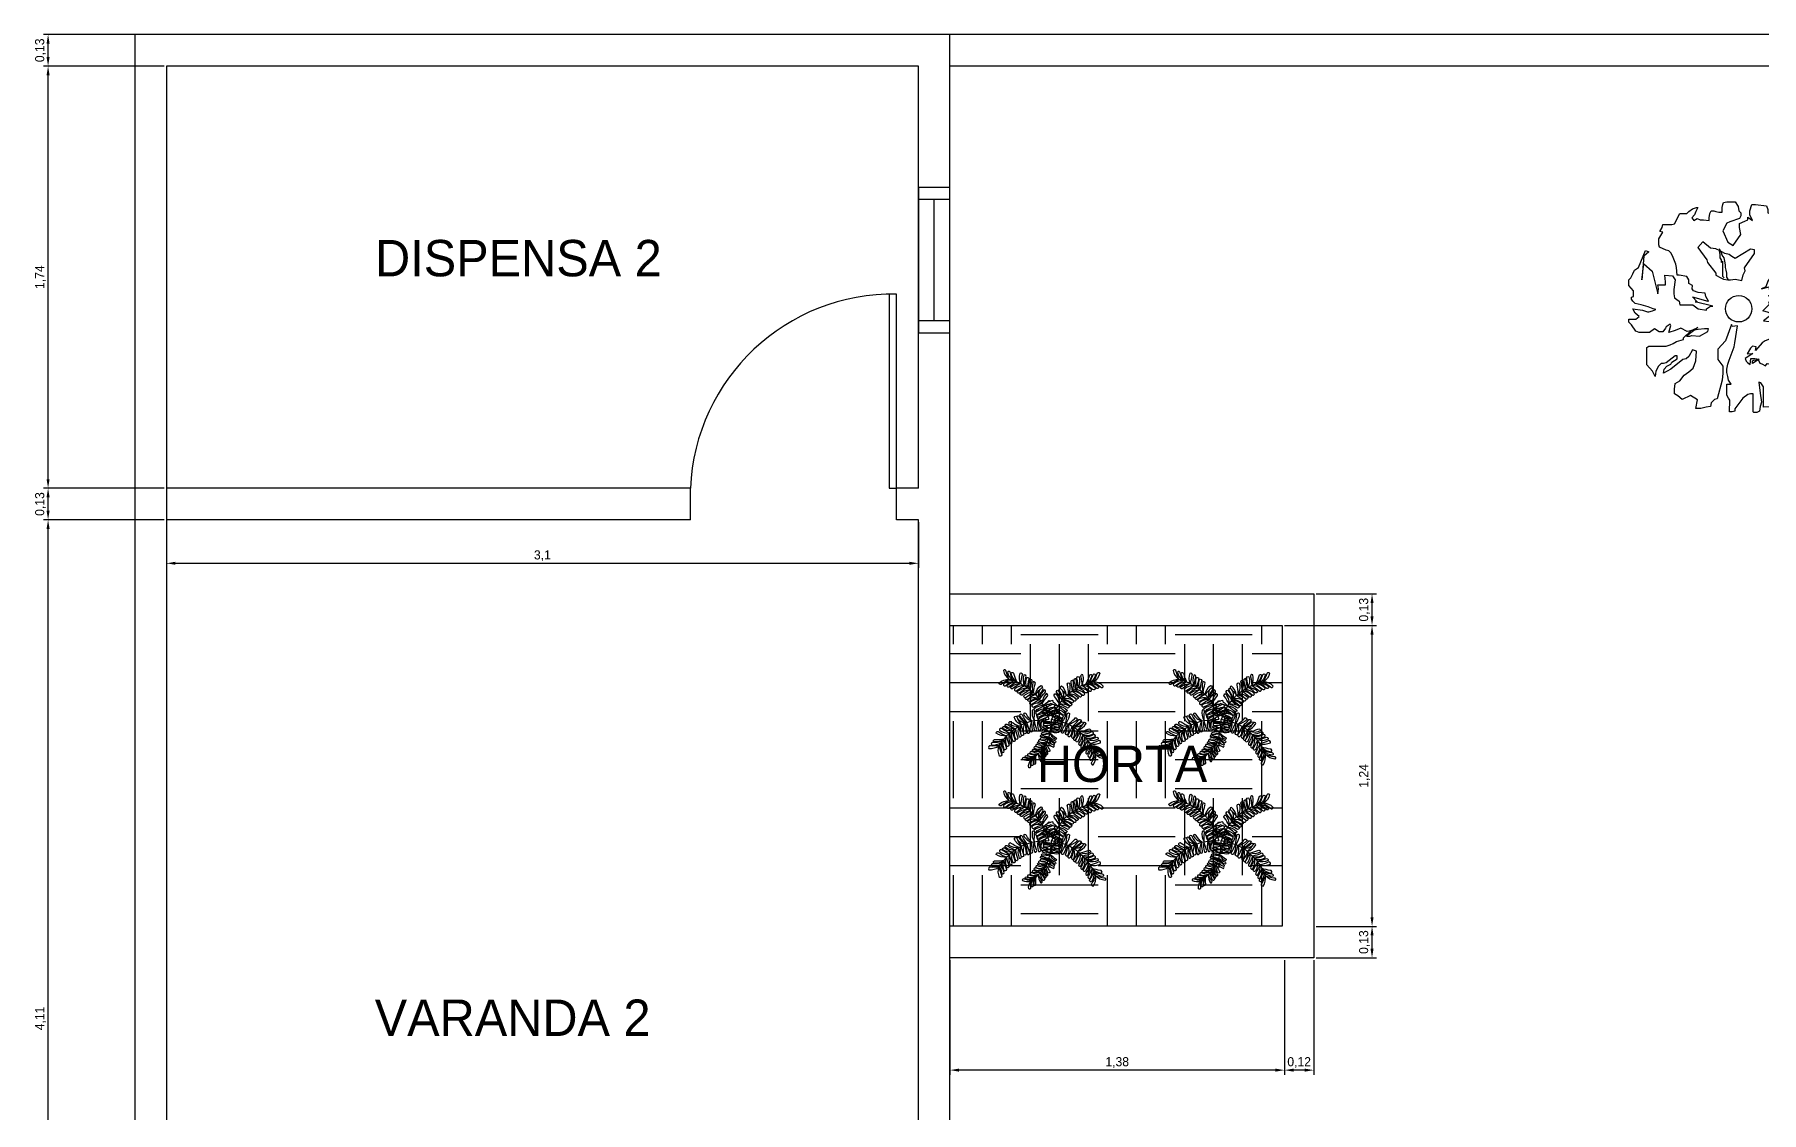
# Model space of a CAD drawing. Header units: millimetres. Extents: x 10 to 172, y 10 to 32.
# Drawn here: x 9.59 to 16.7, y 27.56 to 32 of the extents above; entities that cross this region are included whole.
import ezdxf

# ---------------------------------------------------------------- set-up
doc = ezdxf.new("R2010")
doc.units = ezdxf.units.MM
for name, color, linetype in [('Cotas', 30, 'Continuous'), ('Janelas e Portas', 6, 'Continuous'), ('Paredes', 7, 'Continuous'), ('Pisos', 2, 'Continuous'), ('Plantas', 109, 'Continuous'), ('Terreno', 1, 'Continuous'), ('Texto', 7, 'Continuous')]:
    doc.layers.add(name, color=color, linetype=linetype)
doc.styles.add('texto', font='')
doc.styles.get('texto').set_extended_font_data('Century Gothic')
doc.dimstyles.new('ISO-25', dxfattribs={"dimscale": 0.015, "dimtxt": 2.5, "dimasz": 2.5, "dimexe": 1.25, "dimexo": 0.625, "dimtad": 1, "dimtxsty": 'Standard', "dimcen": 2.5, "dimadec": 0, "dimazin": 0, "dimtfac": 1, "dimtmove": 0, "dimatfit": 3, "dimfxl": 1, "dimarcsym": 0})

# ---------------------------------------------------------------- blocks, each defined once
blk = doc.blocks.new('Veget_70')
at = {"color": 74}
for points in [[(0.3034, -0.2956), (0.2949, -0.2842), (0.2892, -0.2728), (0.2778, -0.27), (0.2778, -0.2757), (0.2835, -0.2956), (0.2892, -0.3013), (0.2835, -0.3098), (0.2692, -0.3155), (0.2524, -0.3093), (0.2495, -0.2922), (0.2438, -0.2808), (0.2381, -0.2723), (0.235, -0.25), (0.2037, -0.2073), (0.1951, -0.1931), (0.192, -0.1641), (0.1778, -0.1527), (0.1778, -0.1584), (0.1806, -0.1726), (0.1806, -0.1726), (0.1635, -0.1641), (0.1635, -0.1555), (0.1524, -0.1618), (0.1495, -0.1532), (0.1495, -0.1447), (0.1552, -0.139), (0.1695, -0.1276), (0.1638, -0.1077), (0.1581, -0.1077), (0.1495, -0.1077), (0.141, -0.1191), (0.1381, -0.1333), (0.1381, -0.139), (0.1296, -0.139), (0.1296, -0.1276), (0.1267, -0.1162), (0.1011, -0.1247), (0.0897, -0.1333), (0.0612, -0.1646), (0.064, -0.1504), (0.0498, -0.1475), (0.0412, -0.1561), (0.027, -0.1788), (0.0512, -0.1778), (0.0198, -0.1978), (0.0227, -0.2092), (0.0284, -0.2149), (0.0398, -0.2234), (0.0426, -0.1978), (0.054, -0.1978), (0.0597, -0.1978), (0.0768, -0.2006), (0.0498, -0.2187), (0.0498, -0.2073), (0.0555, -0.2045), (0.0726, -0.2016), (0.0801, -0.2172), (0.0886, -0.22), (0.1029, -0.2286), (0.1096, -0.2187), (0.1239, -0.2216), (0.1239, -0.2045), (0.1467, -0.2301), (0.1495, -0.2386), (0.1552, -0.2557), (0.1666, -0.2586), (0.2006, -0.2488), (0.2223, -0.2785), (0.2151, -0.307), (0.2151, -0.3184), (0.2179, -0.3383), (0.2208, -0.3468), (0.2065, -0.3468), (0.2008, -0.3383), (0.1923, -0.3098), (0.1837, -0.3098), (0.178, -0.3326), (0.1894, -0.3639), (0.1752, -0.3839), (0.1524, -0.3953), (0.141, -0.3953), (0.0954, -0.3981), (0.0954, -0.3639), (0.0954, -0.3497), (0.0954, -0.3383), (0.0954, -0.3155), (0.084, -0.2984), (0.0754, -0.2956), (0.0811, -0.3412), (0.0868, -0.3782), (0.0811, -0.3953), (0.0783, -0.4152), (0.0669, -0.4209), (0.0555, -0.4209), (0.0526, -0.418), (0.0526, -0.4066), (0.0526, -0.3924), (0.0526, -0.3782), (0.0526, -0.3525), (0.0526, -0.344), (0.0412, -0.344), (0.0298, -0.3468), (0.0099, -0.3611), (-0.0227, -0.406), (-0.0227, -0.4146), (-0.0341, -0.4174), (-0.0455, -0.4174), (-0.0443, -0.3696), (-0.05, -0.3611), (-0.0557, -0.3497), (-0.0557, -0.3355), (-0.0557, -0.3155), (-0.0557, -0.3041), (-0.0471, -0.3041), (-0.0386, -0.3041), (-0.05, -0.2871), (-0.0528, -0.2728), (-0.0557, -0.2557), (-0.0557, -0.2415), (-0.0528, -0.2216), (-0.0471, -0.2045), (-0.0257, -0.15), (-0.0228, -0.1329), (-0.0128, -0.063), (-0.0343, -0.0662), (-0.0371, -0.0577), (-0.0614, -0.1247), (-0.0931, -0.16), (-0.0931, -0.1828), (-0.0931, -0.2027), (-0.0728, -0.2301), (-0.0728, -0.2586), (-0.0756, -0.2871), (-0.0956, -0.3639), (-0.107, -0.3668), (-0.1212, -0.381), (-0.1241, -0.3953), (-0.1412, -0.3981), (-0.1639, -0.4038), (-0.1839, -0.4038), (-0.1771, -0.368), (-0.2056, -0.3509), (-0.2409, -0.3668), (-0.258, -0.3525), (-0.2722, -0.344), (-0.2722, -0.3241), (-0.2694, -0.3013), (-0.2494, -0.2899), (-0.2323, -0.2671), (-0.2124, -0.2529), (-0.1953, -0.2386), (-0.1839, -0.2073), (-0.181, -0.1675), (-0.1981, -0.1618), (-0.2124, -0.1902), (-0.2238, -0.1988), (-0.238, -0.2016), (-0.2865, -0.2415), (-0.3178, -0.2586), (-0.315, -0.2415), (-0.3036, -0.2301), (-0.2865, -0.2216), (-0.2836, -0.213), (-0.2608, -0.1988), (-0.2608, -0.1874), (-0.2694, -0.1874), (-0.3064, -0.2159), (-0.3178, -0.2187), (-0.3264, -0.2187), (-0.3378, -0.2301), (-0.3492, -0.25), (-0.352, -0.2728), (-0.3634, -0.25), (-0.3862, -0.2244), (-0.3862, -0.2045), (-0.3862, -0.1703), (-0.3862, -0.1532), (-0.3777, -0.1475), (-0.3378, -0.1475), (-0.3207, -0.1475), (-0.3064, -0.1475), (-0.2893, -0.1418), (-0.2779, -0.1361), (-0.2637, -0.1276), (-0.2352, -0.1191), (-0.2352, -0.1134), (-0.2238, -0.102), (-0.2124, -0.0934), (-0.2038, -0.082), (-0.181, -0.0735), (-0.1753, -0.0706), (-0.223, -0.1066), (-0.2088, -0.1066), (-0.2002, -0.1037), (-0.1689, -0.1066), (-0.1347, -0.0867), (-0.1318, -0.0753), (-0.1489, -0.0753), (-0.1746, -0.0781), (-0.2202, -0.0867), (-0.2466, -0.0735), (-0.2694, -0.082), (-0.295, -0.0906), (-0.2865, -0.0621), (-0.2893, -0.0564), (-0.3064, -0.0678), (-0.3093, -0.0735), (-0.3207, -0.0877), (-0.3349, -0.0877), (-0.3549, -0.0763), (-0.3748, -0.0906), (-0.3891, -0.0906), (-0.3948, -0.0906), (-0.4062, -0.0906), (-0.4176, -0.0906), (-0.4318, -0.0849), (-0.4489, -0.0593), (-0.4603, -0.0479), (-0.4603, -0.0393), (-0.4603, -0.0365), (-0.4318, -0.0365), (-0.4176, -0.0251), (-0.4347, -0.0108), (-0.4432, 0.0062), (-0.4033, 0.0005), (-0.3834, -0.0052), (-0.3777, -0.0052), (-0.3634, -0.0023), (-0.3492, 0.0034), (-0.3606, 0.0062), (-0.3805, 0.0148), (-0.409, 0.0233), (-0.4347, 0.029), (-0.4432, 0.0376), (-0.4489, 0.0461), (-0.4489, 0.0546), (-0.4404, 0.0575), (-0.4404, 0.0803), (-0.4603, 0.103), (-0.4603, 0.1258), (-0.4518, 0.1344), (-0.4432, 0.1515), (-0.4375, 0.1657), (-0.4204, 0.1771), (-0.3922, 0.2466), (-0.3779, 0.2409), (-0.3979, 0.2238), (-0.4062, 0.1258), (-0.3979, 0.1925), (-0.3637, 0.1612), (-0.3406, 0.0689), (-0.3378, 0.0888), (-0.3406, 0.1059), (-0.3292, 0.1059), (-0.3093, 0.1059), (-0.3093, 0.1173), (-0.3121, 0.1458), (-0.2808, 0.1429), (-0.2694, 0.1258), (-0.2751, 0.086), (-0.2751, 0.0689), (-0.2722, 0.0518), (-0.2523, 0.0376), (-0.2494, 0.0233), (-0.238, 0.0233), (-0.197, 0.0233), (-0.1742, 0.0062), (-0.14, 0.0005), (-0.1401, 0.0062), (-0.123, 0.0176), (-0.1144, 0.0176), (-0.1869, 0.0359), (-0.1784, 0.0359), (-0.1983, 0.0559), (-0.1344, 0.0376), (-0.1314, 0.0376), (-0.1428, 0.0575), (-0.1457, 0.0717), (-0.1742, 0.0746), (-0.1941, 0.0803), (-0.1998, 0.0888), (-0.1981, 0.103), (-0.2124, 0.1116), (-0.2124, 0.1258), (-0.2209, 0.1401), (-0.2523, 0.1458), (-0.2608, 0.1458), (-0.2637, 0.1771), (-0.2665, 0.1913), (-0.2808, 0.2255), (-0.2865, 0.2369), (-0.295, 0.2454), (-0.3064, 0.2483), (-0.3336, 0.2612), (-0.3364, 0.2698), (-0.3364, 0.284), (-0.3364, 0.2954), (-0.3207, 0.3223), (-0.3321, 0.3251), (-0.3235, 0.3422), (-0.3207, 0.3536), (-0.2836, 0.3536), (-0.2722, 0.3565), (-0.2494, 0.3992), (-0.2209, 0.3992), (-0.2124, 0.4077), (-0.1981, 0.4191), (-0.181, 0.4248), (-0.1753, 0.4248), (-0.1839, 0.4077), (-0.1896, 0.3935), (-0.201, 0.3821), (-0.1924, 0.3707), (-0.1782, 0.3793), (-0.1668, 0.3736), (-0.1525, 0.3736), (-0.1298, 0.3707), (-0.1298, 0.3821), (-0.1269, 0.3992), (-0.1212, 0.4106), (-0.1098, 0.4106), (-0.1013, 0.4077), (-0.0899, 0.4049), (-0.0756, 0.4049), (-0.0756, 0.4163), (-0.0756, 0.4248), (-0.0728, 0.4362), (-0.0699, 0.4447), (-0.0557, 0.4476), (-0.0443, 0.4476), (-0.0215, 0.4476), (-0.0101, 0.4277), (-0.0072, 0.4106), (0.0013, 0.402), (0.0013, 0.3906), (-0.0044, 0.3793), (-0.0443, 0.365), (-0.0557, 0.3593), (-0.0728, 0.328), (-0.0528, 0.2814), (-0.03, 0.2672), (0.0013, 0.3134), (-0.0044, 0.3419), (-0.0044, 0.3589), (0.0184, 0.3675), (0.0298, 0.3732), (0.0298, 0.3846), (0.0498, 0.3707), (0.0384, 0.3935), (0.0384, 0.4106), (0.0469, 0.4362), (0.0612, 0.4362), (0.1068, 0.4305), (0.1125, 0.4163), (0.1125, 0.4077), (0.1125, 0.402), (0.121, 0.3992), (0.1296, 0.4049), (0.1353, 0.4191), (0.1809, 0.4106), (0.1809, 0.3963), (0.1809, 0.365), (0.1809, 0.3536), (0.1723, 0.3479), (0.1524, 0.3166), (0.1552, 0.3109), (0.1723, 0.3109), (0.1837, 0.3365), (0.1951, 0.3508), (0.2037, 0.3622), (0.2151, 0.3707), (0.2464, 0.3707), (0.2578, 0.3565), (0.2721, 0.3451), (0.2806, 0.3308), (0.2749, 0.3109), (0.1723, 0.2739), (0.1638, 0.2682), (0.1609, 0.2597), (0.1638, 0.2454), (0.2065, 0.2369), (0.2065, 0.2226), (0.1866, 0.1742), (0.1666, 0.1742), (0.1353, 0.1657), (0.1239, 0.1401), (0.1182, 0.1287), (0.1125, 0.1201), (0.1039, 0.0974), (0.0868, 0.0888), (0.1183, 0.0967), (0.1183, 0.0882), (0.1501, 0.0657), (0.1415, 0.0628), (0.1684, 0.0207), (0.1472, 0.0486), (0.1155, 0.0597), (0.1269, 0.0654), (0.1383, 0.0683), (0.1153, 0.0319), (0.1267, 0.0319), (0.141, 0.0433), (0.1438, 0.0603), (0.1495, 0.0774), (0.1752, 0.0974), (0.1944, 0.097), (0.2087, 0.1169), (0.2201, 0.1311), (0.2179, 0.1543), (0.2265, 0.1657), (0.235, 0.1828), (0.2379, 0.1999), (0.2464, 0.2141), (0.2607, 0.2255), (0.2778, 0.2255), (0.2806, 0.2654), (0.2977, 0.2654), (0.3091, 0.2654), (0.3177, 0.2625), (0.3433, 0.2511), (0.349, 0.2483), (0.3519, 0.2397), (0.3547, 0.2255), (0.3462, 0.2226), (0.3319, 0.2226), (0.3234, 0.2226), (0.3205, 0.1856), (0.3034, 0.1856), (0.3006, 0.1771), (0.3006, 0.1572), (0.3006, 0.1515), (0.3091, 0.1458), (0.3148, 0.1458), (0.3205, 0.1458), (0.3291, 0.1543), (0.3462, 0.1657), (0.3519, 0.1742), (0.3576, 0.1913), (0.3633, 0.197), (0.3775, 0.197), (0.3918, 0.1856), (0.3946, 0.1714), (0.4032, 0.1572), (0.4117, 0.1315), (0.4117, 0.1173), (0.4117, 0.0974), (0.4117, 0.0831), (0.4089, 0.0717), (0.406, 0.066), (0.3861, 0.0717), (0.3861, 0.0803), (0.3618, 0.082), (0.3618, 0.0564), (0.3589, 0.045), (0.3889, 0.0489), (0.4003, 0.0489), (0.4146, 0.0433), (0.4174, 0.0319), (0.4174, 0.0148), (0.4174, 0.0005), (0.4146, -0.0108), (0.4117, -0.0279), (0.4089, -0.045), (0.3975, -0.0593), (0.3861, -0.0336), (0.3747, -0.0222), (0.3718, -0.0308), (0.369, -0.0507), (0.3661, -0.0564), (0.3661, -0.0735), (0.3718, -0.082), (0.3804, -0.0849), (0.3861, -0.0849), (0.3975, -0.0934), (0.3975, -0.1077), (0.3946, -0.1191), (0.3861, -0.1447), (0.3861, -0.1532), (0.3804, -0.176), (0.3376, -0.1817), (0.3376, -0.1589), (0.3081, -0.217), (0.3081, -0.2085), (0.3053, -0.1743), (0.3053, -0.1658), (0.2891, -0.1942), (0.2805, -0.1913), (0.2929, -0.1076), (0.2844, -0.1076), (0.273, -0.1019), (0.2701, -0.0934), (0.2521, -0.0052), (0.2493, 0.0034), (0.2379, 0.0148), (0.2236, 0.0005), (0.2151, -0.0023), (0.198, -0.0052), (0.1609, -0.0108), (0.1495, -0.0137), (0.141, -0.0165), (0.1324, -0.0165), (0.1153, -0.008), (0.0925, -0.0023), (0.1354, 0.0426), (0.1297, 0.0341), (0.1326, 0.017), (0.1183, 0.0199), (0.177, -0.0078), (0.1713, 0.0036), (0.157, 0.0122), (0.1399, 0.0122), (0.1399, 0.0122), (0.1399, -0.0049), (0.1428, -0.022), (0.1684, -0.0306), (0.1741, -0.0362), (0.1269, -0.0029), (0.1411, -0.0029), (0.1468, -0.0029), (0.0954, -0.0422), (0.1182, -0.045), (0.1353, -0.0536), (0.1495, -0.0593), (0.1638, -0.0621), (0.1723, -0.0678), (0.178, -0.0735), (0.2008, -0.0792), (0.2151, -0.0963), (0.2179, -0.1048), (0.2179, -0.1191), (0.2179, -0.1276), (0.2179, -0.1418), (0.2208, -0.1504), (0.2293, -0.1646), (0.2379, -0.1788), (0.2407, -0.1902), (0.2493, -0.2016), (0.2521, -0.2102), (0.255, -0.2159), (0.2607, -0.2244), (0.2721, -0.2329)], [(0.0579, 0.2351), (0.0579, 0.2494), (0.0408, 0.2522), (-0.0215, 0.2141), (-0.0357, 0.2226), (-0.0471, 0.2312), (-0.0642, 0.234), (-0.0842, 0.2454), (-0.1013, 0.254), (-0.1241, 0.2568), (-0.1558, 0.2822), (-0.1757, 0.2594), (-0.1383, 0.2084), (-0.1355, 0.197), (-0.1013, 0.1543), (-0.1013, 0.1458), (-0.0813, 0.1344), (-0.0699, 0.1287), (-0.0528, 0.1258), (-0.0414, 0.1258), (-0.0215, 0.1287), (0.0055, 0.1239), (0.0112, 0.1467), (0.0198, 0.1638), (0.0169, 0.1752)]]:
    blk.add_lwpolyline(points, close=True, dxfattribs=at)
at = {"color": 47}
for points in [[(-0.05, 0.1258), (-0.0557, 0.1372), (-0.0557, 0.1543), (-0.0585, 0.1657), (-0.0614, 0.1771), (-0.0614, 0.1885), (-0.0642, 0.2027), (-0.0671, 0.2169), (-0.0756, 0.2283), (-0.0785, 0.2369), (-0.087, 0.254)], [(-0.0671, 0.1344), (-0.0728, 0.1401), (-0.0728, 0.1486), (-0.0728, 0.1628), (-0.0728, 0.1714), (-0.0728, 0.1885), (-0.0728, 0.2027), (-0.0785, 0.197), (-0.0785, 0.2084), (-0.0842, 0.2169), (-0.0842, 0.2312), (-0.087, 0.2454)]]:
    blk.add_lwpolyline(points, dxfattribs=at)
blk.add_circle((-0.0075, 0.0071), 0.0546, dxfattribs=at)
blk = doc.blocks.new('Veg_T_41')
for points in [[(-0.151, 0.121, 0.061922), (-0.242, 0.193, -0.016022), (-0.27, 0.21, 0.043687), (-0.364, 0.245, 0.044205), (-0.424, 0.207, -0.765812), (-0.447, 0.216, -0.192696), (-0.364, 0.245, -0.044205), (-0.388, 0.311, 0.765812), (-0.412, 0.318, 0.192696), (-0.364, 0.245)], [(-0.331, 0.235, 0.188525), (-0.412, 0.205, 0.765812), (-0.389, 0.197, -0.04372), (-0.33, 0.234, -0.065041), (-0.354, 0.298, 0.765812), (-0.377, 0.305, 0.173473), (-0.337, 0.237)], [(-0.301, 0.223, 0.000472), (-0.301, 0.223, -0.192696), (-0.348, 0.296, -0.765812), (-0.325, 0.289, 0.043471), (-0.302, 0.224, -0.001799), (-0.301, 0.224, 0.044205), (-0.36, 0.186, -0.765812), (-0.383, 0.194, -0.18858), (-0.303, 0.224)], [(-0.27, 0.21, 0.000042), (-0.27, 0.21, -0.190949), (-0.273, 0.297, -0.765812), (-0.257, 0.279, 0.042658), (-0.27, 0.21, -0.000234), (-0.27, 0.21, 0.044205), (-0.33, 0.172, -0.765812), (-0.352, 0.181, -0.192289), (-0.27, 0.21)], [(0.112, 0.113, -0.061922), (0.207, 0.18, 0.016022), (0.235, 0.195, -0.043687), (0.332, 0.224, -0.044205), (0.389, 0.183, 0.765812), (0.412, 0.19, 0.192696), (0.332, 0.224, 0.044205), (0.36, 0.289, -0.765812), (0.383, 0.295, -0.192696), (0.332, 0.224)], [(0.298, 0.216, -0.188525), (0.376, 0.182, -0.765812), (0.353, 0.175, 0.04372), (0.297, 0.216, 0.065041), (0.325, 0.278, -0.765812), (0.348, 0.283, -0.173473), (0.304, 0.218)], [(-0.216, 0.173, 0.000042), (-0.216, 0.173, -0.190949), (-0.219, 0.26, -0.765812), (-0.202, 0.243, 0.042658), (-0.216, 0.173, -0.000234), (-0.216, 0.173, 0.044205), (-0.275, 0.135, -0.765812), (-0.298, 0.144, -0.192289), (-0.216, 0.173)], [(-0.192, 0.158, 0.000042), (-0.192, 0.158, -0.190949), (-0.195, 0.245, -0.765812), (-0.178, 0.228, 0.042658), (-0.192, 0.158, -0.000234), (-0.192, 0.158, 0.044205), (-0.251, 0.12, -0.765812), (-0.274, 0.129, -0.192289), (-0.192, 0.158)], [(-0.109, 0.163, 0.156323), (-0.124, 0.093, 0.044205), (-0.189, 0.066, -0.765812), (-0.21, 0.079, -0.192696), (-0.124, 0.093, -0.044205), (-0.089, 0.155, 0.589205), (-0.093, 0.176)], [(0.072, 0.158, -0.156323), (0.082, 0.087, -0.044205), (0.146, 0.056, 0.765812), (0.168, 0.068, 0.192696), (0.082, 0.087, 0.044205), (0.052, 0.15, -0.589205), (0.057, 0.172)], [(0.154, 0.148, -0.000042), (0.154, 0.148, 0.190949), (0.163, 0.235, 0.765812), (0.145, 0.218, -0.042658), (0.154, 0.148, 0.000234), (0.154, 0.148, -0.044205), (0.212, 0.107, 0.765812), (0.235, 0.114, 0.192289), (0.154, 0.148)], [(0.179, 0.161, -0.000042), (0.179, 0.161, 0.190949), (0.187, 0.248, 0.765812), (0.17, 0.231, -0.042658), (0.179, 0.161, 0.000234), (0.179, 0.161, -0.044205), (0.236, 0.12, 0.765812), (0.259, 0.127, 0.192289), (0.179, 0.161)], [(0.236, 0.195, -0.000042), (0.236, 0.195, 0.190949), (0.244, 0.282, 0.765812), (0.226, 0.265, -0.042658), (0.236, 0.195, 0.000234), (0.235, 0.195, -0.044205), (0.293, 0.153, 0.765812), (0.316, 0.161, 0.192289), (0.236, 0.195)], [(0.268, 0.206, -0.000472), (0.267, 0.206, 0.192696), (0.319, 0.276, 0.765812), (0.295, 0.271, -0.043471), (0.268, 0.207, 0.001799), (0.267, 0.207, -0.044205), (0.324, 0.165, 0.765812), (0.347, 0.173, 0.18858), (0.269, 0.207)], [(-0.08, 0.029, 0.188559), (-0.161, 0, 0.765812), (-0.138, -0.009, -0.043212), (-0.08, 0.028, -0.037683), (-0.022, 0.045, -0.037683)], [(-0.148, 0.121, 0.000017), (-0.149, 0.121, -0.000029), (-0.149, 0.121, -0.000029)], [(-0.064, -0.001, -0.040373), (-0.002, 0.016, 0.765812), (0.007, 0.039, 0.205335), (-0.065, 0, 0.190001), (-0.146, -0.029, 0.765812), (-0.123, -0.038, -0.047103), (-0.064, -0.001)], [(-0.05, -0.033, -0.173659), (0.014, 0.015, -0.765812), (0.009, -0.009, 0.048567), (-0.048, -0.037, 0.042968), (-0.112, -0.063, -0.765812), (-0.132, -0.05, -0.187469), (-0.048, -0.036)], [(-0.069, -0.013, 0.011642), (-0.072, 0.006, 0.702056), (-0.082, 0.006, 0.016311), (-0.083, -0.001)], [(0, 0.057, 0.298268), (-0.005, 0.07, 0.189039), (-0.08, 0.029)], [(-0.052, 0.014, 0.017858), (-0.059, 0.017, 0.765812), (-0.056, -0.007, -0.048567), (-0.001, -0.038, -0.042968), (0.061, -0.068, 0.765812), (0.083, -0.056, 0.187469), (0, -0.037)], [(-0.044, 0.017, -0.765812), (-0.051, 0.041, -0.07327), (-0.022, 0.032, -0.07327)], [(-0.043, 0.058, -0.298268), (-0.038, 0.071, -0.036236), (-0.021, 0.066)], [(-0.023, -0.004, 0.041855), (-0.039, 0.007)], [(-0.007, 0.006, 0.010542), (-0.023, 0.012)], [(0.035, 0.026, -0.188559), (0.114, -0.008, -0.765812), (0.091, -0.016, 0.043212), (0.035, 0.025, 0.037683), (-0.022, 0.045, 0.037683)], [(0, 0.057, -0.100461), (0.035, 0.026)], [(0.001, 0.016, -0.060488), (0.018, -0.002, -0.190001), (0.097, -0.036, -0.765812), (0.074, -0.044, 0.047103), (0.017, -0.003)], [(0.109, 0.113, -0.000017), (0.109, 0.113, 0.000029), (0.109, 0.113, 0.000029)], [(-0.266, -0.134, 0.061922), (-0.362, -0.2, -0.016022), (-0.385, -0.221, 0.043687), (-0.447, -0.301, 0.044205), (-0.428, -0.369, -0.765812), (-0.443, -0.388, -0.192696), (-0.447, -0.301, -0.044205), (-0.518, -0.304, 0.765812), (-0.531, -0.324, 0.192696), (-0.447, -0.301)], [(-0.335, -0.18, 0.000042), (-0.335, -0.18, -0.190949), (-0.419, -0.157, -0.765812), (-0.397, -0.147, 0.042658), (-0.335, -0.18, -0.000234), (-0.335, -0.18, 0.044205), (-0.316, -0.248, -0.765812), (-0.331, -0.267, -0.192289), (-0.335, -0.18)], [(-0.313, -0.162, 0.000042), (-0.313, -0.162, -0.190949), (-0.398, -0.139, -0.765812), (-0.376, -0.128, 0.042658), (-0.313, -0.162, -0.000234), (-0.313, -0.162, 0.044205), (-0.295, -0.23, -0.765812), (-0.31, -0.249, -0.192289), (-0.313, -0.162)], [(-0.293, -0.081, 0.156323), (-0.231, -0.116, 0.044205), (-0.225, -0.186, -0.765812), (-0.243, -0.202, -0.192696), (-0.231, -0.116, -0.044205), (-0.28, -0.065, 0.589205), (-0.302, -0.062)], [(-0.265, -0.131, 0.000017), (-0.265, -0.131, -0.000029), (-0.265, -0.131, -0.000029)], [(-0.157, -0.093, 0.188559), (-0.153, -0.179, 0.765812), (-0.138, -0.159, -0.043212), (-0.156, -0.093, -0.043212), (-0.154, -0.024, 0.765812), (-0.174, -0.009, 0.189039), (-0.157, -0.093)], [(-0.121, -0.013, 0.500487), (-0.141, -0.007, 0.048517), (-0.143, -0.027)], [(-0.142, -0.039, 0.125634), (-0.125, -0.087, 0.190001), (-0.121, -0.173, 0.765812), (-0.106, -0.154, -0.047103), (-0.124, -0.086)], [(-0.041, -0.056, 0.225817), (-0.126, -0.086, 0.702056), (-0.121, -0.095, 0.051415), (-0.041, -0.057, 0.053322), (0.039, -0.023, 0.702056), (0.037, -0.014, 0.218681), (-0.042, -0.054)], [(-0.124, -0.045, -0.004546), (-0.123, -0.038)], [(-0.124, -0.086, -0.013017), (-0.124, -0.066, -0.013017)], [(-0.116, -0.01, -0.005149), (-0.116, -0.008, -0.32427), (-0.101, -0.005, -0.32427)], [(-0.111, -0.04, -0.020564), (-0.114, -0.031)], [(-0.1, -0.067, -0.018822), (-0.104, -0.059)], [(-0.077, -0.157, -0.573062), (-0.097, -0.166, -0.187469), (-0.086, -0.082)], [(-0.094, -0.018, -0.022115), (-0.094, -0.019, 0.01262), (-0.093, -0.035, 0.01262)], [(-0.091, -0.053, 0.007086), (-0.089, -0.062, 0.007086)], [(-0.009, -0.057, -0.225817), (0.075, -0.092, -0.702056), (0.069, -0.1, -0.051415), (-0.009, -0.058, -0.053322), (-0.087, -0.019, -0.702056), (-0.084, -0.01, -0.218681), (-0.008, -0.055)], [(-0.089, -0.082, -0.000269), (-0.089, -0.082, -0.000269)], [(-0.013, -0.108, -0.225817), (-0.085, -0.105, -0.702056), (-0.083, -0.098, -0.051415), (-0.013, -0.107, -0.053322), (0.057, -0.113, -0.702056), (0.057, -0.121, -0.218681), (-0.013, -0.109)], [(-0.017, -0.155, 0.040373), (0.035, -0.153, -0.765812), (0.047, -0.168, -0.205335), (-0.017, -0.156, -0.190001), (-0.086, -0.153, -0.765812), (-0.071, -0.141, 0.047103), (-0.017, -0.155)], [(-0.085, -0.01, 0.004265), (-0.085, -0.012, 0.004265)], [(-0.085, -0.021, 0.031724), (-0.084, -0.034)], [(-0.085, -0.08, 0.001303), (-0.085, -0.082, 0.036553), (-0.08, -0.14, 0.036553)], [(-0.014, -0.127, 0.173659), (0.046, -0.148, 0.765812), (0.037, -0.131, -0.048567), (-0.013, -0.124, -0.042968), (-0.068, -0.119, 0.765812), (-0.081, -0.134, 0.187469), (-0.013, -0.124)], [(-0.081, -0.049, 0.02425), (-0.078, -0.058, 0.02425)], [(-0.072, -0.111, 0.018773), (-0.073, -0.118)], [(-0.072, -0.136, 0.012251), (-0.071, -0.141)], [(-0.071, -0.073, 0.020936), (-0.066, -0.081)], [(-0.065, -0.081, 0.043578), (-0.07, -0.098, 0.043578)], [(-0.064, -0.056, 0.014767), (-0.066, -0.032)], [(-0.059, -0.099, 0.010858), (-0.063, -0.081, 0.006757), (-0.064, -0.07, 0.006757)], [(-0.055, -0.121, 0.004225), (-0.057, -0.114, 0.004225)], [(-0.052, -0.147, 0.006232), (-0.053, -0.136, 0.006232)], [(0, -0.164, -0.030255), (-0.008, -0.175, -0.702056), (-0.016, -0.171, -0.022636), (-0.006, -0.133)], [(-0.005, -0.025, 0.019782), (-0.011, -0.017)], [(-0.004, -0.126, -0.006116), (0, -0.116)], [(0.003, -0.107, -0.012795), (0.012, -0.086, -0.024583), (0.021, -0.047)], [(0.01, -0.141, -0.035302), (0.005, -0.155, -0.035302)], [(0.013, -0.087, -0.049601), (0.015, -0.107, -0.049601)], [(0.037, -0.055, -0.093632), (0.014, -0.087)], [(0.015, -0.121, -0.018518), (0.014, -0.129, -0.018518)], [(0.025, -0.123, -0.004521), (0.023, -0.13, -0.004521)], [(0.024, -0.036, -0.015511), (0.033, -0.012, -0.015511)], [(0.046, -0.059, -0.026367), (0.033, -0.091, -0.01093), (0.029, -0.108, -0.01093)], [(0.038, -0.11, 0.039296), (0.034, -0.092)], [(0.036, -0.004, -0.000745), (0.036, -0.003, -0.702056), (0.046, -0.005, -0.004563), (0.046, -0.007)], [(0.086, -0.026, -0.365997), (0.102, -0.028, -0.205335), (0.071, -0.104, -0.190001), (0.051, -0.187, -0.634842), (0.038, -0.169, -0.634842)], [(0.037, -0.093, 0.072908), (0.06, -0.067, 0.072908)], [(0.039, -0.131, 0.015413), (0.039, -0.123)], [(0.046, -0.021, -0.042438), (0.043, -0.039)], [(0.046, -0.155, 0.038726), (0.07, -0.103)], [(0.054, -0.028, 0.073648), (0.054, -0.031, -0.007889), (0.051, -0.041)], [(0.102, -0.116, -0.188559), (0.082, -0.199, -0.765812), (0.071, -0.178, 0.043212), (0.101, -0.116, 0.043212), (0.112, -0.047, -0.765812), (0.133, -0.036, -0.189039), (0.102, -0.116)], [(0.07, -0.049, 0.015214), (0.072, -0.042, 0.015214)], [(0.07, -0.103, 0.021012), (0.077, -0.07, 0.021012)], [(0.079, -0.054, 0.003575), (0.079, -0.048, 0.003575)], [(0.238, -0.129, -0.156323), (0.17, -0.152, -0.044205), (0.151, -0.22, 0.765812), (0.166, -0.239, 0.192696), (0.17, -0.152, 0.044205), (0.227, -0.111, -0.589205), (0.249, -0.112)], [(-0.427, -0.272, 0.188525), (-0.423, -0.358, 0.765812), (-0.408, -0.339, -0.04372), (-0.427, -0.271, -0.065041), (-0.495, -0.276, 0.765812), (-0.508, -0.296, 0.173473), (-0.431, -0.277)], [(-0.408, -0.247, 0.000472), (-0.407, -0.247, -0.192696), (-0.491, -0.27, -0.765812), (-0.478, -0.25, 0.043471), (-0.408, -0.247, -0.001799), (-0.408, -0.246, 0.044205), (-0.389, -0.315, -0.765812), (-0.404, -0.334, -0.18858), (-0.409, -0.248)], [(-0.386, -0.221, 0.000042), (-0.386, -0.221, -0.190949), (-0.47, -0.198, -0.765812), (-0.448, -0.188, 0.042658), (-0.386, -0.221, -0.000234), (-0.386, -0.221, 0.044205), (-0.367, -0.289, -0.765812), (-0.382, -0.308, -0.192289), (-0.386, -0.221)], [(-0.053, -0.269, -0.061922), (-0.105, -0.346, 0.016022), (-0.122, -0.366, -0.043687), (-0.185, -0.416, -0.044205), (-0.24, -0.401, 0.765812), (-0.255, -0.414, 0.192696), (-0.185, -0.416, 0.044205), (-0.187, -0.472, -0.765812), (-0.203, -0.483, -0.192696), (-0.185, -0.416)], [(-0.011, -0.291, -0.156323), (-0.039, -0.241, -0.044205), (-0.095, -0.237, 0.765812), (-0.108, -0.251, 0.192696), (-0.039, -0.241, 0.044205), (0.002, -0.279, -0.589205), (0.004, -0.297)], [(-0.022, -0.182, -0.188559), (-0.09, -0.179, -0.765812), (-0.075, -0.167, 0.043212), (-0.022, -0.181, 0.043212), (0.034, -0.179, -0.765812), (0.046, -0.194, -0.189039), (-0.022, -0.182)], [(-0.066, -0.16, 0.030262), (-0.061, -0.171, 0.702056), (-0.051, -0.169, 0.004291), (-0.051, -0.161)], [(-0.051, -0.268, -0.000017), (-0.051, -0.268, 0.000029), (-0.051, -0.268, 0.000029)], [(0.019, -0.144, -0.006904), (0.015, -0.155, -0.006904)], [(0.037, -0.152, 0.009389), (0.038, -0.148)], [(0.04, -0.166, 0.000558), (0.041, -0.165)], [(0.201, -0.173, -0.000017), (0.201, -0.173, 0.000029), (0.201, -0.173, 0.000029)], [(0.201, -0.176, -0.061922), (0.283, -0.258, 0.016022), (0.303, -0.284, -0.043687), (0.348, -0.374, -0.044205), (0.317, -0.437, 0.765812), (0.329, -0.459, 0.192696), (0.348, -0.374, 0.044205), (0.417, -0.39, -0.765812), (0.427, -0.412, -0.192696), (0.348, -0.374)], [(0.243, -0.212, -0.000042), (0.243, -0.212, 0.190949), (0.33, -0.205, 0.765812), (0.31, -0.191, -0.042658), (0.243, -0.212, 0.000234), (0.243, -0.212, -0.044205), (0.212, -0.276, 0.765812), (0.223, -0.297, 0.192289), (0.243, -0.212)], [(0.26, -0.234, -0.000042), (0.26, -0.234, 0.190949), (0.347, -0.227, 0.765812), (0.328, -0.213, -0.042658), (0.26, -0.234, 0.000234), (0.26, -0.234, -0.044205), (0.229, -0.298, 0.765812), (0.241, -0.319, 0.192289), (0.26, -0.234)], [(0.303, -0.284, -0.000042), (0.303, -0.284, 0.190949), (0.39, -0.277, 0.765812), (0.37, -0.263, -0.042658), (0.303, -0.284, 0.000234), (0.303, -0.284, -0.044205), (0.272, -0.347, 0.765812), (0.283, -0.369, 0.192289), (0.303, -0.284)], [(-0.162, -0.4, -0.188525), (-0.231, -0.397, -0.765812), (-0.216, -0.385, 0.04372), (-0.162, -0.399, 0.065041), (-0.165, -0.453, -0.765812), (-0.181, -0.464, -0.173473), (-0.167, -0.403)], [(-0.143, -0.384, -0.000472), (-0.143, -0.383, 0.192696), (-0.16, -0.451, 0.765812), (-0.144, -0.44, -0.043471), (-0.143, -0.384, 0.001799), (-0.142, -0.384, -0.044205), (-0.197, -0.37, 0.765812), (-0.212, -0.382, 0.18858), (-0.143, -0.384)], [(-0.122, -0.366, -0.000042), (-0.122, -0.366, 0.190949), (-0.103, -0.433, 0.765812), (-0.095, -0.415, -0.042658), (-0.122, -0.366, 0.000234), (-0.122, -0.366, -0.044205), (-0.177, -0.351, 0.765812), (-0.192, -0.364, 0.192289), (-0.122, -0.366)], [(-0.09, -0.325, -0.000042), (-0.09, -0.325, 0.190949), (-0.071, -0.392, 0.765812), (-0.062, -0.374, -0.042658), (-0.09, -0.325, 0.000234), (-0.09, -0.325, -0.044205), (-0.144, -0.31, 0.765812), (-0.159, -0.323, 0.192289), (-0.09, -0.325)], [(-0.075, -0.307, -0.000042), (-0.075, -0.307, 0.190949), (-0.056, -0.375, 0.765812), (-0.048, -0.357, -0.042658), (-0.075, -0.307, 0.000234), (-0.075, -0.307, -0.044205), (-0.13, -0.293, 0.765812), (-0.145, -0.305, 0.192289), (-0.075, -0.307)], [(0.32, -0.314, -0.000472), (0.319, -0.313, 0.192696), (0.397, -0.352, 0.765812), (0.388, -0.33, -0.043471), (0.32, -0.314, 0.001799), (0.32, -0.313, -0.044205), (0.289, -0.376, 0.765812), (0.3, -0.398, 0.18858), (0.32, -0.315)], [(0.334, -0.342, -0.188525), (0.315, -0.425, -0.765812), (0.303, -0.404, 0.04372), (0.334, -0.341, 0.065041), (0.4, -0.358, -0.765812), (0.409, -0.38, -0.173473), (0.337, -0.348)]]:
    blk.add_lwpolyline(points, format="xyb")
for points in [[(-0.239, 0.193, 0.192696), (-0.321, 0.164, 0.765812), (-0.299, 0.155, -0.044205), (-0.239, 0.193, -0.044205), (-0.226, 0.262, 0.765812), (-0.242, 0.28, 0.192696)], [(-0.164, 0.137, 0.192696), (-0.246, 0.108, 0.765812), (-0.223, 0.099, -0.044205), (-0.164, 0.137, -0.044205), (-0.15, 0.206, 0.765812), (-0.167, 0.224, 0.192696)], [(-0.231, 0.092, -0.192142), (-0.148, 0.121, -0.192322), (-0.103, 0.195, -0.765812), (-0.099, 0.171, 0.044073), (-0.148, 0.121, -0.00031), (-0.148, 0.121, 0.044205), (-0.208, 0.083, -0.765812)], [(-0.114, 0.08, 0.192696), (-0.196, 0.051, 0.765812), (-0.174, 0.042, -0.044205), (-0.114, 0.08, -0.044205), (-0.069, 0.135, 0.765812), (-0.075, 0.158, 0.192696)], [(0.072, 0.075, -0.192696), (0.153, 0.041, -0.765812), (0.129, 0.033, 0.044205), (0.072, 0.075, 0.044205), (0.031, 0.132, -0.765812), (0.038, 0.155, -0.192696)], [(0.189, 0.08, 0.192142), (0.109, 0.114, 0.192322), (0.068, 0.19, 0.765812), (0.063, 0.167, -0.044073), (0.109, 0.114, 0.00031), (0.109, 0.114, -0.044205), (0.166, 0.072, 0.765812)], [(0.125, 0.128, -0.192696), (0.206, 0.095, -0.765812), (0.182, 0.087, 0.044205), (0.125, 0.128, 0.044205), (0.116, 0.199, -0.765812), (0.133, 0.215, -0.192696)], [(0.204, 0.18, -0.192696), (0.284, 0.146, -0.765812), (0.261, 0.138, 0.044205), (0.204, 0.18, 0.044205), (0.195, 0.25, -0.765812), (0.212, 0.267, -0.192696)], [(-0.156, 0.02, -0.044205), (-0.091, 0.047, -0.044205), (-0.051, 0.105, 0.765812), (-0.06, 0.128, 0.192696), (-0.091, 0.047, 0.192696), (-0.177, 0.033, 0.765812)], [(0.111, 0.012, 0.044205), (0.047, 0.043, 0.044205), (0.011, 0.104, -0.765812), (0.021, 0.126, -0.192696), (0.047, 0.043, -0.192696), (0.132, 0.024, -0.765812)], [(-0.285, -0.141, 0.192696), (-0.281, -0.228, 0.765812), (-0.266, -0.209, -0.044205), (-0.285, -0.141, -0.044205), (-0.347, -0.108, 0.765812), (-0.369, -0.118, 0.192696)], [(-0.262, -0.218, -0.192142), (-0.265, -0.131, -0.192322), (-0.323, -0.066, -0.765812), (-0.299, -0.069, 0.044073), (-0.265, -0.131, -0.00031), (-0.265, -0.131, 0.044205), (-0.247, -0.199, -0.765812)], [(-0.216, -0.11, 0.192696), (-0.212, -0.198, 0.765812), (-0.197, -0.178, -0.044205), (-0.216, -0.11, -0.044205), (-0.255, -0.051, 0.765812), (-0.279, -0.05, 0.192696)], [(-0.171, -0.168, -0.044205), (-0.177, -0.098, -0.044205), (-0.222, -0.043, 0.765812), (-0.246, -0.044, 0.192696), (-0.177, -0.098, 0.192696), (-0.19, -0.185, 0.765812)], [(0.102, -0.193, 0.044205), (0.121, -0.125, 0.044205), (0.174, -0.079, -0.765812), (0.198, -0.084, -0.192696), (0.121, -0.125, -0.192696), (0.117, -0.212, -0.765812)], [(0.156, -0.144, -0.192696), (0.137, -0.229, -0.765812), (0.125, -0.207, 0.044205), (0.156, -0.144, 0.044205), (0.206, -0.093, -0.765812), (0.23, -0.096, -0.192696)], [(0.181, -0.258, 0.192142), (0.201, -0.173, 0.192322), (0.27, -0.12, 0.765812), (0.245, -0.118, -0.044073), (0.201, -0.173, 0.00031), (0.201, -0.173, -0.044205), (0.17, -0.237, 0.765812)], [(-0.361, -0.197, 0.192696), (-0.357, -0.284, 0.765812), (-0.342, -0.265, -0.044205), (-0.361, -0.197, -0.044205), (-0.423, -0.163, 0.765812), (-0.445, -0.174, 0.192696)], [(-0.059, -0.284, -0.192696), (-0.129, -0.282, -0.765812), (-0.114, -0.27, 0.044205), (-0.059, -0.284, 0.044205), (-0.032, -0.334, -0.765812), (-0.04, -0.352, -0.192696)], [(-0.121, -0.266, 0.192142), (-0.051, -0.269, 0.192322), (0.002, -0.314, 0.765812), (-0.001, -0.295, -0.044073), (-0.051, -0.269, 0.00031), (-0.051, -0.268, -0.044205), (-0.106, -0.254, 0.765812)], [(-0.035, -0.229, -0.192696), (-0.105, -0.227, -0.765812), (-0.09, -0.215, 0.044205), (-0.035, -0.229, 0.044205), (0.013, -0.26, -0.765812), (0.014, -0.279, -0.192696)], [(-0.082, -0.194, 0.044205), (-0.026, -0.198, 0.044205), (0.019, -0.233, -0.765812), (0.018, -0.252, -0.192696), (-0.026, -0.198, -0.192696), (-0.095, -0.209, -0.765812)], [(0.219, -0.187, -0.192696), (0.199, -0.272, -0.765812), (0.188, -0.25, 0.044205), (0.219, -0.187, 0.044205), (0.286, -0.166, -0.765812), (0.306, -0.18, -0.192696)], [(0.283, -0.255, -0.192696), (0.263, -0.34, -0.765812), (0.252, -0.319, 0.044205), (0.283, -0.255, 0.044205), (0.35, -0.234, -0.765812), (0.37, -0.249, -0.192696)], [(-0.103, -0.345, -0.192696), (-0.172, -0.343, -0.765812), (-0.157, -0.331, 0.044205), (-0.103, -0.345, 0.044205), (-0.076, -0.395, -0.765812), (-0.084, -0.413, -0.192696)]]:
    blk.add_lwpolyline(points, format="xyb", close=True)
for points in [[(-0.148, 0.121), (-0.124, 0.093), (-0.091, 0.047), (-0.068, 0), (-0.036, -0.084)], [(0.109, 0.114), (0.082, 0.087), (0.047, 0.043), (0.021, -0.002), (-0.016, -0.085)], [(-0.265, -0.131), (-0.231, -0.116), (-0.177, -0.098), (-0.126, -0.09), (-0.036, -0.084)], [(-0.051, -0.268), (-0.039, -0.241), (-0.026, -0.198), (-0.02, -0.157), (-0.016, -0.085)], [(0.201, -0.173), (0.17, -0.152), (0.121, -0.125), (0.072, -0.107), (-0.016, -0.085)]]:
    blk.add_lwpolyline(points)
for centre, radius, start, end in [((-0.02, -0.108), 0.193, 110.8703, 125.3024), ((-0.02, -0.108), 0.193, 49.0935, 63.9419), ((-0.02, -0.097), 0.0913, 175.0184, 208.512), ((-0.02, -0.097), 0.0913, 155.0702, 163.6534), ((-0.02, -0.097), 0.0913, 128.6701, 136.7262), ((-0.02, -0.097), 0.0913, 91.1914, 117.3929), ((-0.02, -0.097), 0.0913, 37.0705, 72.6455), ((-0.02, -0.097), 0.0913, 318.1952, 16.0426), ((-0.02, -0.108), 0.193, 334.2258, 350.5736), ((-0.02, -0.097), 0.0913, 227.985, 228.3873), ((-0.02, -0.097), 0.0913, 257.8017, 275.9573), ((-0.02, -0.097), 0.0913, 293.5751, 307.2099), ((-0.02, -0.108), 0.193, 250.2048, 258.2156), ((-0.02, -0.108), 0.193, 260.3726, 269.1749)]:
    blk.add_arc(centre, radius, start, end)
blk = doc.blocks.new('*D45')
at = {"layer": 'Cotas', "color": 0, "lineweight": -2, "transparency": 16777216}
for p, q in [((10.13, 29.9901), (10.13, 29.802)), ((13.23, 29.9901), (13.23, 29.802)), ((10.1675, 29.8207), (13.1925, 29.8207))]:
    blk.add_line(p, q, dxfattribs=at)
at = {"layer": 'Cotas', "color": 0, "transparency": 16777216}
for points in [[(10.1675, 29.827), (10.1675, 29.8145), (10.13, 29.8207)], [(13.1925, 29.827), (13.1925, 29.8145), (13.23, 29.8207)]]:
    blk.add_solid(points, dxfattribs=at)
at = {"layer": 'Cotas', "color": 0, "transparency": 16777216, "insert": (11.68, 29.852), "char_height": 0.0375, "attachment_point": 5}
blk.add_mtext('3,1', dxfattribs=at)
blk = doc.blocks.new('*D46')
at = {"layer": 'Cotas', "color": 0, "lineweight": -2, "transparency": 16777216}
for p, q in [((14.8694, 28.3245), (15.1186, 28.3245)), ((15.0998, 28.232), (15.0998, 28.287)), ((14.8694, 28.1945), (15.1186, 28.1945))]:
    blk.add_line(p, q, dxfattribs=at)
at = {"layer": 'Cotas', "color": 0, "transparency": 16777216}
for points in [[(15.0936, 28.287), (15.1061, 28.287), (15.0998, 28.3245)], [(15.0936, 28.232), (15.1061, 28.232), (15.0998, 28.1945)]]:
    blk.add_solid(points, dxfattribs=at)
at = {"layer": 'Cotas', "color": 0, "transparency": 16777216, "insert": (15.0686, 28.2595), "char_height": 0.0375, "attachment_point": 5, "rotation": 90}
blk.add_mtext('0,13', dxfattribs=at)
blk = doc.blocks.new('*D47')
at = {"layer": 'Cotas', "color": 0, "lineweight": -2, "transparency": 16777216}
for p, q in [((14.7394, 29.5645), (15.1186, 29.5645)), ((15.0998, 28.362), (15.0998, 29.527)), ((14.8694, 28.3245), (15.1186, 28.3245))]:
    blk.add_line(p, q, dxfattribs=at)
at = {"layer": 'Cotas', "color": 0, "transparency": 16777216}
for points in [[(15.0936, 29.527), (15.1061, 29.527), (15.0998, 29.5645)], [(15.0936, 28.362), (15.1061, 28.362), (15.0998, 28.3245)]]:
    blk.add_solid(points, dxfattribs=at)
at = {"layer": 'Cotas', "color": 0, "transparency": 16777216, "insert": (15.0686, 28.9445), "char_height": 0.0375, "attachment_point": 5, "rotation": 90}
blk.add_mtext('1,24', dxfattribs=at)
blk = doc.blocks.new('*D48')
at = {"layer": 'Cotas', "color": 0, "lineweight": -2, "transparency": 16777216}
for p, q in [((14.8694, 29.6945), (15.1186, 29.6945)), ((15.0998, 29.602), (15.0998, 29.657)), ((14.7394, 29.5645), (15.1186, 29.5645))]:
    blk.add_line(p, q, dxfattribs=at)
at = {"layer": 'Cotas', "color": 0, "transparency": 16777216}
for points in [[(15.0936, 29.657), (15.1061, 29.657), (15.0998, 29.6945)], [(15.0936, 29.602), (15.1061, 29.602), (15.0998, 29.5645)]]:
    blk.add_solid(points, dxfattribs=at)
at = {"layer": 'Cotas', "color": 0, "transparency": 16777216, "insert": (15.0686, 29.6295), "char_height": 0.0375, "attachment_point": 5, "rotation": 90}
blk.add_mtext('0,13', dxfattribs=at)
blk = doc.blocks.new('*D49')
at = {"layer": 'Cotas', "color": 0, "lineweight": -2, "transparency": 16777216}
for p, q in [((14.7389, 28.1851), (14.7389, 27.7131)), ((14.86, 28.1851), (14.86, 27.7131)), ((14.8225, 27.7319), (14.7764, 27.7319))]:
    blk.add_line(p, q, dxfattribs=at)
at = {"layer": 'Cotas', "color": 0, "transparency": 16777216}
for points in [[(14.7764, 27.7381), (14.7764, 27.7256), (14.7389, 27.7319)], [(14.8225, 27.7381), (14.8225, 27.7256), (14.86, 27.7319)]]:
    blk.add_solid(points, dxfattribs=at)
at = {"layer": 'Cotas', "color": 0, "transparency": 16777216, "insert": (14.7994, 27.7631), "char_height": 0.0375, "attachment_point": 5}
blk.add_mtext('0,12', dxfattribs=at)
blk = doc.blocks.new('*D50')
at = {"layer": 'Cotas', "color": 0, "lineweight": -2, "transparency": 16777216}
for p, q in [((13.36, 28.1851), (13.36, 27.7131)), ((14.7389, 28.1851), (14.7389, 27.7131)), ((14.7014, 27.7319), (13.3975, 27.7319))]:
    blk.add_line(p, q, dxfattribs=at)
at = {"layer": 'Cotas', "color": 0, "transparency": 16777216}
for points in [[(13.3975, 27.7381), (13.3975, 27.7256), (13.36, 27.7319)], [(14.7014, 27.7381), (14.7014, 27.7256), (14.7389, 27.7319)]]:
    blk.add_solid(points, dxfattribs=at)
at = {"layer": 'Cotas', "color": 0, "transparency": 16777216, "insert": (14.0494, 27.7631), "char_height": 0.0375, "attachment_point": 5}
blk.add_mtext('1,38', dxfattribs=at)
blk = doc.blocks.new('*D87')
at = {"layer": 'Cotas', "color": 0, "lineweight": -2, "transparency": 16777216}
for p, q in [((10.1206, 30), (9.6238, 30)), ((9.6425, 25.9275), (9.6425, 29.9625)), ((10.1206, 25.89), (9.6238, 25.89))]:
    blk.add_line(p, q, dxfattribs=at)
at = {"layer": 'Cotas', "color": 0, "transparency": 16777216}
for points in [[(9.6363, 29.9625), (9.6488, 29.9625), (9.6425, 30)], [(9.6363, 25.9275), (9.6488, 25.9275), (9.6425, 25.89)]]:
    blk.add_solid(points, dxfattribs=at)
at = {"layer": 'Cotas', "color": 0, "transparency": 16777216, "insert": (9.6113, 27.945), "char_height": 0.0375, "attachment_point": 5, "rotation": 90}
blk.add_mtext('4,11', dxfattribs=at)
blk = doc.blocks.new('*D88')
at = {"layer": 'Cotas', "color": 0, "lineweight": -2, "transparency": 16777216}
for p, q in [((10.1206, 30.13), (9.6238, 30.13)), ((9.6425, 30.0375), (9.6425, 30.0925)), ((10.1206, 30), (9.6238, 30))]:
    blk.add_line(p, q, dxfattribs=at)
at = {"layer": 'Cotas', "color": 0, "transparency": 16777216}
for points in [[(9.6363, 30.0925), (9.6488, 30.0925), (9.6425, 30.13)], [(9.6363, 30.0375), (9.6488, 30.0375), (9.6425, 30)]]:
    blk.add_solid(points, dxfattribs=at)
at = {"layer": 'Cotas', "color": 0, "transparency": 16777216, "insert": (9.6113, 30.065), "char_height": 0.0375, "attachment_point": 5, "rotation": 90}
blk.add_mtext('0,13', dxfattribs=at)
blk = doc.blocks.new('*D89')
at = {"layer": 'Cotas', "color": 0, "lineweight": -2, "transparency": 16777216}
for p, q in [((10.1206, 31.87), (9.6238, 31.87)), ((9.6425, 30.1675), (9.6425, 31.8325)), ((10.1206, 30.13), (9.6238, 30.13))]:
    blk.add_line(p, q, dxfattribs=at)
at = {"layer": 'Cotas', "color": 0, "transparency": 16777216}
for points in [[(9.6363, 31.8325), (9.6488, 31.8325), (9.6425, 31.87)], [(9.6363, 30.1675), (9.6488, 30.1675), (9.6425, 30.13)]]:
    blk.add_solid(points, dxfattribs=at)
at = {"layer": 'Cotas', "color": 0, "transparency": 16777216, "insert": (9.6113, 31), "char_height": 0.0375, "attachment_point": 5, "rotation": 90}
blk.add_mtext('1,74', dxfattribs=at)
blk = doc.blocks.new('*D90')
at = {"layer": 'Cotas', "color": 0, "lineweight": -2, "transparency": 16777216}
for p, q in [((10.1206, 32), (9.6238, 32)), ((9.6425, 31.9075), (9.6425, 31.9625)), ((10.1206, 31.87), (9.6238, 31.87))]:
    blk.add_line(p, q, dxfattribs=at)
at = {"layer": 'Cotas', "color": 0, "transparency": 16777216}
for points in [[(9.6363, 31.9625), (9.6488, 31.9625), (9.6425, 32)], [(9.6363, 31.9075), (9.6488, 31.9075), (9.6425, 31.87)]]:
    blk.add_solid(points, dxfattribs=at)
at = {"layer": 'Cotas', "color": 0, "transparency": 16777216, "insert": (9.6113, 31.935), "char_height": 0.0375, "attachment_point": 5, "rotation": 90}
blk.add_mtext('0,13', dxfattribs=at)

msp = doc.modelspace()

# ---------------------------------------------------------------- hatches: boundary and pattern name
at = {"layer": 'Pisos'}
h = msp.add_hatch(dxfattribs=at)
h.set_pattern_fill('EARTH', color=256, scale=0.05)
h.paths.add_polyline_path([(14.73, 29.565), (13.36, 29.565), (13.36, 28.325), (14.73, 28.325)])
at = {"layer": 'Pisos', "true_color": 0x727430}
h = msp.add_hatch(dxfattribs=at)
h.set_pattern_fill('EARTH', color=67, scale=0.05)
h.paths.add_polyline_path([(14.73, 29.565), (13.36, 29.565), (13.36, 28.325), (14.73, 28.325)])

# ---------------------------------------------------------------- linework, layer by layer
at = {"layer": 'Janelas e Portas'}
for p, q in [((13.36, 31.37), (13.23, 31.37)), ((13.23, 31.37), (13.23, 30.77)), ((13.36, 30.77), (13.36, 31.37)), ((13.36, 31.32), (13.23, 31.32)), ((13.295, 30.82), (13.295, 31.32)), ((13.36, 30.82), (13.23, 30.82)), ((13.23, 30.77), (13.36, 30.77))]:
    msp.add_line(p, q, dxfattribs=at)
msp.add_lwpolyline([(13.14, 30.13), (13.14, 30.93), (13.11, 30.93), (13.11, 30.13)], close=True, dxfattribs=at)
msp.add_arc((13.125, 30.0944), 0.8358, 88.97161, 177.55698, dxfattribs=at)
at = {"layer": 'Paredes'}
for p, q in [((13.36, 32), (10, 32)), ((10, 32), (10, 25.89)), ((13.36, 25.89), (13.36, 32)), ((13.23, 31.87), (10.13, 31.87)), ((10.13, 31.87), (10.13, 25.89)), ((13.23, 30.13), (13.23, 31.87)), ((12.29, 30.13), (10.13, 30.13)), ((12.29, 30), (12.29, 30.13)), ((13.23, 30.13), (13.14, 30.13)), ((13.14, 30), (13.14, 30.13)), ((12.29, 30), (10.13, 30)), ((13.23, 30), (13.14, 30)), ((13.23, 25.89), (13.23, 30)), ((13.36, 29.695), (14.86, 29.695)), ((14.86, 29.695), (14.86, 28.195)), ((13.36, 29.565), (14.73, 29.565)), ((14.73, 29.565), (14.73, 28.325)), ((14.73, 28.325), (13.36, 28.325)), ((14.86, 28.195), (13.36, 28.195))]:
    msp.add_line(p, q, dxfattribs=at)
at = {"layer": 'Terreno'}
for p, q in [((22.5, 32), (10, 32)), ((10, 32), (10, 10)), ((10.13, 31.87), (10.13, 25.89)), ((13.23, 31.87), (10.13, 31.87)), ((22.37, 31.87), (13.36, 31.87))]:
    msp.add_line(p, q, dxfattribs=at)

# ---------------------------------------------------------------- block references
at = {"layer": 'Plantas'}
msp.add_blockref('Veget_70', (16.6186, 30.8629), dxfattribs=at)
at = {"layer": 'Plantas', "xscale": 0.5, "yscale": 0.5, "zscale": 0.5}
for p in [(13.7861, 29.2199), (14.4861, 29.2199)]:
    msp.add_blockref('Veg_T_41', p, dxfattribs=at)
at = {"layer": 'Plantas', "color": 116, "true_color": 0x136734, "xscale": 0.5, "yscale": 0.5, "zscale": 0.5}
msp.add_blockref('Veg_T_41', (13.7861, 28.7199), dxfattribs=at)
at = {"layer": 'Plantas', "color": 7, "xscale": 0.5, "yscale": 0.5, "zscale": 0.5}
msp.add_blockref('Veg_T_41', (14.4861, 28.7199), dxfattribs=at)

# ---------------------------------------------------------------- texts
at = {"layer": 'Texto', "char_height": 0.15, "attachment_point": 1, "style": 'texto'}
for s, insert in [('DISPENSA 2', (10.9903, 31.1535)), ('HORTA', (13.7183, 29.0693)), ('VARANDA 2', (10.9889, 28.0228))]:
    msp.add_mtext_dynamic_manual_height_columns(s, width=1.402724, gutter_width=0.75, heights=[0], dxfattribs=dict(at, insert=insert))

# ---------------------------------------------------------------- dimensions: what is measured, and where the dimension line sits
at = {"layer": 'Cotas'}
for base, p1, p2, picture, middle in [((9.6425, 32), (10.13, 31.87), (10.13, 32), '*D90', (9.6113, 31.935)), ((9.6425, 31.87), (10.13, 30.13), (10.13, 31.87), '*D89', (9.6113, 31)), ((9.6425, 30.13), (10.13, 30), (10.13, 30.13), '*D88', (9.6113, 30.065)), ((9.6425, 30), (10.13, 25.89), (10.13, 30), '*D87', (9.6113, 27.945)), ((15.0998, 29.6945), (14.73, 29.5645), (14.86, 29.6945), '*D48', (15.0686, 29.6295)), ((15.0998, 29.5645), (14.86, 28.3245), (14.73, 29.5645), '*D47', (15.0686, 28.9445))]:
    dim = msp.add_linear_dim(base=base, p1=p1, p2=p2, angle=90, dimstyle='ISO-25', override={"dimtmove": 1}, dxfattribs=at)
    dim.commit()
    dim.dimension.update_dxf_attribs({"geometry": picture, "text_midpoint": middle})
for base, p1, p2, picture, middle in [((13.23, 29.8207), (10.13, 29.9995), (13.23, 29.9995), '*D45', (11.68, 29.852)), ((14.7389, 27.7319), (14.86, 28.1945), (14.7389, 28.1945), '*D49', (14.7994, 27.7631))]:
    dim = msp.add_linear_dim(base=base, p1=p1, p2=p2, dimstyle='ISO-25', dxfattribs=at)
    dim.commit()
    dim.dimension.update_dxf_attribs({"geometry": picture, "text_midpoint": middle})
dim = msp.add_linear_dim(base=(15.0998, 28.3245), p1=(14.86, 28.1945), p2=(14.86, 28.3245), angle=90, dimstyle='ISO-25', dxfattribs=at)
dim.commit()
dim.dimension.update_dxf_attribs({"geometry": '*D46', "text_midpoint": (15.0686, 28.2595)})
dim = msp.add_linear_dim(base=(13.36, 27.7319), p1=(14.7389, 28.1945), p2=(13.36, 28.1945), dimstyle='ISO-25', override={"dimtmove": 1}, dxfattribs=at)
dim.commit()
dim.dimension.update_dxf_attribs({"geometry": '*D50', "text_midpoint": (14.0494, 27.7631)})

doc.saveas('drawing.dxf')
